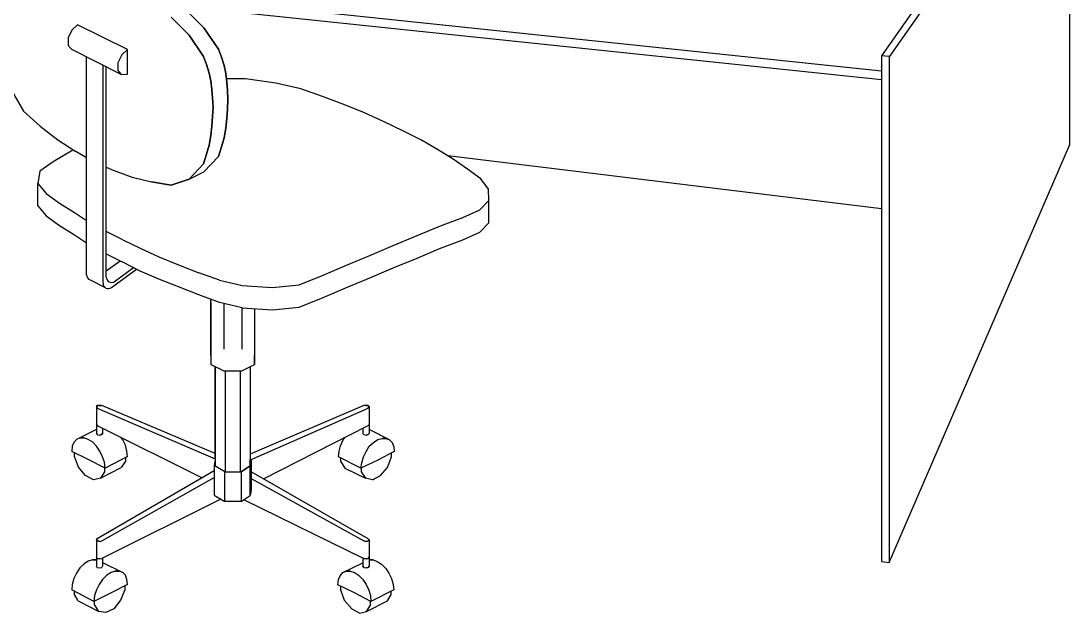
# Model space of a CAD drawing. Header units: millimetres. Extents: x -86 to 11742, y 5229 to 11464.
# Drawn here: x 1265.9 to 1408, y 5605.8 to 5686 of the extents above; entities that cross this region are included whole.
import ezdxf

# ---------------------------------------------------------------- set-up
doc = ezdxf.new("R2010")
doc.units = ezdxf.units.MM
doc.header["$LTSCALE"] = 5
doc.layers.get('0').update_dxf_attribs({"linetype": 'CONTINUOUS'})
doc.layers.add('DESK', color=4, linetype='CONTINUOUS')
doc.layers.add('S-1', color=254, linetype='CONTINUOUS')

msp = doc.modelspace()

# ---------------------------------------------------------------- linework, layer by layer
at = {"color": 11}
for p, q in [((1406.92, 5716.24), (1382.45, 5681.3)), ((1408, 5716.17), (1383.51, 5681.18)), ((1408, 5669.26), (1408, 5716.17)), ((1382.45, 5681.3), (1382.45, 5612.74)), ((1383.51, 5681.18), (1383.51, 5612.6)), ((1383.51, 5612.6), (1408, 5669.26)), ((1382.45, 5660.54), (1323.71, 5667.76)), ((1382.45, 5612.74), (1383.51, 5612.6))]:
    msp.add_line(p, q, dxfattribs=at)
at = {"layer": 'DESK', "color": 11}
for p, q in [((1382.45, 5679.23), (1285.58, 5689.41)), ((1382.45, 5678.03), (1287.58, 5688)), ((1383.51, 5681.19), (1382.45, 5681.3))]:
    msp.add_line(p, q, dxfattribs=at)
at = {"layer": 'S-1', "color": 61}
for p, q in [((1290.69, 5685.09), (1288.25, 5687.54)), ((1288.68, 5684.08), (1286.23, 5686.53)), ((1288.68, 5684.08), (1286.23, 5686.53)), ((1288.68, 5684.08), (1286.23, 5686.53)), ((1292.64, 5682.21), (1290.69, 5685.09)), ((1292.64, 5682.21), (1290.69, 5685.09)), ((1290.69, 5685.09), (1292.64, 5682.21)), ((1290.62, 5681.2), (1288.68, 5684.08)), ((1288.68, 5684.08), (1290.62, 5681.2)), ((1290.62, 5681.2), (1288.68, 5684.08)), ((1293.07, 5681.13), (1292.64, 5682.21)), ((1293.07, 5681.13), (1292.64, 5682.21)), ((1292.64, 5682.21), (1293.07, 5681.13)), ((1291.05, 5680.12), (1290.62, 5681.2)), ((1290.62, 5681.2), (1291.05, 5680.12)), ((1291.05, 5680.12), (1290.62, 5681.2)), ((1291.41, 5678.97), (1291.05, 5680.12)), ((1291.05, 5680.12), (1291.41, 5678.97)), ((1291.41, 5678.97), (1291.05, 5680.12)), ((1293.43, 5679.98), (1293.07, 5681.13)), ((1293.43, 5679.98), (1293.07, 5681.13)), ((1293.07, 5681.13), (1293.43, 5679.98)), ((1293.65, 5678.9), (1293.43, 5679.98)), ((1293.65, 5678.9), (1293.43, 5679.98)), ((1293.43, 5679.98), (1293.65, 5678.9)), ((1291.63, 5677.89), (1291.41, 5678.97)), ((1291.41, 5678.97), (1291.63, 5677.89)), ((1291.63, 5677.89), (1291.41, 5678.97)), ((1293.79, 5677.75), (1293.65, 5678.9)), ((1293.79, 5677.75), (1293.65, 5678.9)), ((1293.65, 5678.9), (1293.79, 5677.75)), ((1291.77, 5676.74), (1291.63, 5677.89)), ((1291.63, 5677.89), (1291.77, 5676.74)), ((1291.77, 5676.74), (1291.63, 5677.89)), ((1296.31, 5678.18), (1293.74, 5678.18)), ((1293.86, 5676.6), (1293.79, 5677.75)), ((1293.86, 5676.6), (1293.79, 5677.75)), ((1293.79, 5677.75), (1293.86, 5676.6)), ((1300.41, 5677.6), (1296.31, 5678.18)), ((1303.8, 5676.81), (1300.41, 5677.6)), ((1264.56, 5676.67), (1266.22, 5673.79)), ((1291.85, 5675.59), (1291.77, 5676.74)), ((1291.77, 5676.74), (1291.85, 5675.59)), ((1291.85, 5675.59), (1291.77, 5676.74)), ((1293.93, 5675.37), (1293.86, 5676.6)), ((1293.93, 5675.37), (1293.86, 5676.6)), ((1293.86, 5676.6), (1293.93, 5675.37)), ((1306.75, 5675.8), (1303.8, 5676.81)), ((1309.63, 5674.72), (1306.75, 5675.8)), ((1291.92, 5674.36), (1291.85, 5675.59)), ((1291.85, 5675.59), (1291.92, 5674.36)), ((1291.92, 5674.36), (1291.85, 5675.59)), ((1291.85, 5673.07), (1291.92, 5674.36)), ((1291.85, 5673.07), (1291.92, 5674.36)), ((1291.92, 5674.36), (1291.85, 5673.07)), ((1291.85, 5673.07), (1291.92, 5674.36)), ((1293.86, 5674.08), (1293.93, 5675.37)), ((1293.86, 5674.08), (1293.93, 5675.37)), ((1293.93, 5675.37), (1293.86, 5674.08)), ((1293.86, 5674.08), (1293.93, 5675.37)), ((1312.44, 5673.57), (1309.63, 5674.72)), ((1266.22, 5673.79), (1268.52, 5671.77)), ((1291.77, 5671.77), (1291.85, 5673.07)), ((1291.85, 5673.07), (1291.77, 5671.77)), ((1291.77, 5671.77), (1291.85, 5673.07)), ((1293.79, 5672.78), (1293.86, 5674.08)), ((1293.79, 5672.78), (1293.86, 5674.08)), ((1293.86, 5674.08), (1293.79, 5672.78)), ((1315.1, 5672.35), (1312.44, 5673.57)), ((1268.52, 5671.77), (1270.9, 5669.9)), ((1291.63, 5670.48), (1291.77, 5671.77)), ((1291.77, 5671.77), (1291.63, 5670.48)), ((1291.63, 5670.48), (1291.77, 5671.77)), ((1293.43, 5670.19), (1293.65, 5671.48)), ((1293.43, 5670.19), (1293.65, 5671.48)), ((1293.65, 5671.48), (1293.43, 5670.19)), ((1293.65, 5671.48), (1293.79, 5672.78)), ((1293.65, 5671.48), (1293.79, 5672.78)), ((1293.79, 5672.78), (1293.65, 5671.48)), ((1317.62, 5671.12), (1315.1, 5672.35)), ((1291.41, 5669.18), (1291.63, 5670.48)), ((1291.63, 5670.48), (1291.41, 5669.18)), ((1291.41, 5669.18), (1291.63, 5670.48)), ((1293.07, 5668.96), (1293.43, 5670.19)), ((1293.07, 5668.96), (1293.43, 5670.19)), ((1293.43, 5670.19), (1293.07, 5668.96)), ((1320.07, 5669.9), (1317.62, 5671.12)), ((1270.9, 5669.9), (1273.34, 5668.32)), ((1291.05, 5667.96), (1291.41, 5669.18)), ((1291.41, 5669.18), (1291.05, 5667.96)), ((1291.05, 5667.96), (1291.41, 5669.18)), ((1292.64, 5667.67), (1293.07, 5668.96)), ((1292.64, 5667.67), (1293.07, 5668.96)), ((1293.07, 5668.96), (1292.64, 5667.67)), ((1322.3, 5668.6), (1320.07, 5669.9)), ((1324.46, 5667.31), (1322.3, 5668.6)), ((1272.91, 5668.53), (1270.25, 5666.95)), ((1274.78, 5667.47), (1273.34, 5668.32)), ((1290.62, 5666.66), (1291.05, 5667.96)), ((1291.05, 5667.96), (1290.62, 5666.66)), ((1290.62, 5666.66), (1291.05, 5667.96)), ((1290.69, 5665.58), (1292.64, 5667.67)), ((1290.69, 5665.58), (1292.64, 5667.67)), ((1292.64, 5667.67), (1290.69, 5665.58)), ((1326.4, 5665.94), (1324.46, 5667.31)), ((1270.25, 5666.95), (1268.45, 5665.65)), ((1278.38, 5665.8), (1280.98, 5664.86)), ((1288.68, 5664.57), (1290.62, 5666.66)), ((1290.62, 5666.66), (1288.68, 5664.57)), ((1288.68, 5664.57), (1290.62, 5666.66)), ((1328.2, 5664.64), (1326.4, 5665.94)), ((1268.45, 5665.65), (1268.16, 5664)), ((1280.98, 5664.86), (1283.57, 5664.21)), ((1286.23, 5663.78), (1288.68, 5664.57)), ((1288.68, 5664.57), (1286.23, 5663.78)), ((1288.68, 5664.57), (1290.69, 5665.58)), ((1329.21, 5663.2), (1328.2, 5664.64)), ((1268.16, 5660.97), (1268.16, 5664)), ((1268.16, 5664), (1269.31, 5662.63)), ((1268.16, 5664), (1269.31, 5662.63)), ((1283.57, 5664.21), (1286.23, 5663.78)), ((1286.23, 5663.78), (1283.57, 5664.21)), ((1329.28, 5661.69), (1329.21, 5663.2)), ((1269.31, 5662.63), (1271.11, 5661.33)), ((1328.06, 5660.4), (1329.28, 5661.69)), ((1329.28, 5658.67), (1329.28, 5661.69)), ((1268.16, 5660.97), (1269.31, 5659.61)), ((1271.11, 5661.33), (1273.13, 5660.04)), ((1273.13, 5660.04), (1274.78, 5658.97)), ((1325.75, 5659.39), (1328.06, 5660.4)), ((1269.31, 5659.61), (1271.11, 5658.31)), ((1322.73, 5658.24), (1325.75, 5659.39)), ((1329.28, 5658.67), (1328.06, 5657.37)), ((1271.11, 5658.31), (1273.13, 5657.01)), ((1279.68, 5656.37), (1277.45, 5657.48)), ((1319.56, 5656.94), (1322.73, 5658.24)), ((1325.75, 5656.37), (1328.06, 5657.37)), ((1273.13, 5657.01), (1274.78, 5655.95)), ((1279.68, 5656.37), (1282.06, 5655.21)), ((1316.32, 5655.57), (1319.56, 5656.94)), ((1322.73, 5655.21), (1325.75, 5656.37)), ((1277.45, 5654.46), (1279.68, 5653.34)), ((1282.06, 5655.21), (1284.58, 5654.06)), ((1313.16, 5654.21), (1316.32, 5655.57)), ((1319.56, 5653.85), (1322.73, 5655.21)), ((1282.06, 5652.12), (1279.68, 5653.34)), ((1284.58, 5654.06), (1287.24, 5652.98)), ((1287.24, 5652.98), (1289.97, 5651.9)), ((1309.99, 5652.91), (1313.16, 5654.21)), ((1316.32, 5652.55), (1319.56, 5653.85)), ((1284.58, 5651.04), (1282.06, 5652.12)), ((1292.78, 5650.89), (1289.97, 5651.9)), ((1303.58, 5650.25), (1306.82, 5651.54)), ((1306.82, 5651.54), (1309.99, 5652.91)), ((1313.16, 5651.18), (1316.32, 5652.55)), ((1287.24, 5649.96), (1284.58, 5651.04)), ((1292.78, 5650.89), (1295.88, 5650.17)), ((1295.88, 5650.17), (1299.98, 5649.89)), ((1299.98, 5649.89), (1303.58, 5650.25)), ((1309.99, 5649.89), (1313.16, 5651.18)), ((1289.97, 5648.88), (1287.24, 5649.96)), ((1292.78, 5647.87), (1289.97, 5648.88)), ((1306.82, 5648.52), (1309.99, 5649.89)), ((1295.88, 5647.15), (1292.78, 5647.87)), ((1303.58, 5647.22), (1306.82, 5648.52)), ((1295.88, 5647.15), (1299.98, 5646.86)), ((1299.98, 5646.86), (1303.58, 5647.22))]:
    msp.add_line(p, q, dxfattribs=at)
at = {"layer": 'S-1', "color": 140}
for p, q in [((1272.77, 5684.8), (1272.27, 5683.72)), ((1273.56, 5685.52), (1272.77, 5684.8)), ((1280.33, 5682.14), (1273.56, 5685.52)), ((1272.27, 5683.72), (1272.27, 5682.71)), ((1272.27, 5682.71), (1272.77, 5682.14)), ((1279.46, 5678.75), (1272.77, 5682.14)), ((1279.54, 5681.42), (1279.03, 5680.34)), ((1280.33, 5682.14), (1279.54, 5681.42)), ((1280.33, 5680.48), (1280.33, 5682.14)), ((1274.78, 5651.61), (1274.78, 5681.12)), ((1277.02, 5650.46), (1277.02, 5679.99)), ((1279.03, 5680.34), (1279.03, 5679.33)), ((1280.33, 5678.83), (1280.33, 5680.48)), ((1280.33, 5678.83), (1280.33, 5680.48)), ((1277.45, 5651.3), (1277.45, 5679.77)), ((1279.03, 5679.33), (1279.46, 5678.75)), ((1279.46, 5678.75), (1280.33, 5678.83)), ((1277.45, 5652.15), (1279.33, 5653.52)), ((1278.16, 5649.88), (1281.57, 5652.37)), ((1278.59, 5650.72), (1281.15, 5652.59)), ((1275.27, 5650.94), (1277.32, 5649.88)), ((1291.63, 5640.67), (1291.63, 5648.28)), ((1291.63, 5647.94), (1291.63, 5639.45)), ((1293.36, 5647.74), (1293.36, 5641.54)), ((1295.81, 5647.17), (1295.81, 5641.54)), ((1297.53, 5647.03), (1297.53, 5639.45)), ((1291.63, 5640.67), (1291.63, 5639.45)), ((1297.53, 5639.45), (1297.53, 5640.67)), ((1291.63, 5639.45), (1293.36, 5638.58)), ((1292.21, 5626.63), (1292.21, 5639.16)), ((1292.21, 5639.16), (1292.21, 5625.69)), ((1295.81, 5638.58), (1297.53, 5639.45)), ((1296.96, 5639.16), (1296.96, 5625.63)), ((1293.36, 5638.58), (1295.81, 5638.58)), ((1293.57, 5638.58), (1293.57, 5624.91)), ((1295.59, 5638.58), (1295.59, 5624.91)), ((1276.22, 5633.9), (1276.15, 5633.76)), ((1276.15, 5633.76), (1276.22, 5633.9)), ((1276.15, 5633.76), (1276.22, 5633.54)), ((1276.15, 5633.76), (1276.15, 5631.31)), ((1276.58, 5633.9), (1276.22, 5633.9)), ((1276.22, 5633.9), (1276.58, 5633.9)), ((1276.22, 5633.54), (1292.21, 5626.64)), ((1276.87, 5633.9), (1276.58, 5633.9)), ((1276.58, 5633.9), (1276.87, 5633.9)), ((1292.21, 5627.37), (1276.87, 5633.9)), ((1312.36, 5633.9), (1296.96, 5627.31)), ((1297.01, 5626.54), (1312.94, 5633.54)), ((1312.65, 5633.9), (1312.36, 5633.9)), ((1312.94, 5633.9), (1312.65, 5633.9)), ((1312.65, 5633.9), (1312.94, 5633.9)), ((1313.08, 5633.76), (1312.94, 5633.9)), ((1312.94, 5633.9), (1313.08, 5633.76)), ((1312.94, 5633.54), (1313.08, 5633.76)), ((1313.08, 5633.76), (1312.94, 5633.54)), ((1313.08, 5633.76), (1313.08, 5631.31)), ((1276.15, 5630.63), (1273.42, 5629.3)), ((1276.15, 5631.31), (1276.22, 5631.17)), ((1276.15, 5631.31), (1276.22, 5631.17)), ((1276.15, 5631.31), (1276.15, 5630.09)), ((1276.22, 5631.17), (1290.46, 5624.08)), ((1276.94, 5630.81), (1276.94, 5630.09)), ((1298.73, 5623.97), (1312.94, 5631.17)), ((1312.22, 5630.8), (1312.22, 5630.09)), ((1312.94, 5631.17), (1313.08, 5631.31)), ((1313.08, 5631.31), (1312.94, 5631.17)), ((1312.94, 5631.17), (1313.08, 5631.31)), ((1313.08, 5631.31), (1313.08, 5630.09)), ((1315.82, 5629.23), (1313.08, 5630.62)), ((1273.06, 5628.87), (1272.84, 5628.36)), ((1273.42, 5629.3), (1273.06, 5628.87)), ((1273.92, 5629.51), (1273.42, 5629.3)), ((1274.42, 5629.51), (1273.92, 5629.51)), ((1273.92, 5629.51), (1274.42, 5629.51)), ((1275, 5629.3), (1274.42, 5629.51)), ((1275.65, 5628.94), (1275, 5629.3)), ((1276.15, 5628.36), (1275.65, 5628.94)), ((1276.15, 5630.09), (1276.22, 5629.95)), ((1276.22, 5629.95), (1276.58, 5629.87)), ((1276.58, 5629.87), (1276.87, 5629.95)), ((1276.87, 5629.95), (1276.58, 5629.87)), ((1276.87, 5629.95), (1276.94, 5630.09)), ((1276.94, 5630.09), (1276.87, 5629.95)), ((1279.68, 5629.23), (1279.46, 5629.56)), ((1280.04, 5628.51), (1279.68, 5629.23)), ((1309.2, 5628.43), (1309.56, 5629.23)), ((1309.56, 5629.23), (1309.79, 5629.57)), ((1312.22, 5630.09), (1312.36, 5629.95)), ((1312.36, 5629.95), (1312.22, 5630.09)), ((1312.36, 5629.95), (1312.65, 5629.87)), ((1312.65, 5629.87), (1312.94, 5629.95)), ((1312.94, 5629.95), (1312.65, 5629.87)), ((1312.94, 5629.95), (1313.08, 5630.09)), ((1313.08, 5630.09), (1312.94, 5629.95)), ((1313.08, 5628.36), (1313.66, 5628.87)), ((1313.66, 5628.87), (1314.24, 5629.3)), ((1314.24, 5629.3), (1314.81, 5629.44)), ((1314.81, 5629.44), (1315.32, 5629.44)), ((1315.32, 5629.44), (1314.81, 5629.44)), ((1315.32, 5629.44), (1315.82, 5629.23)), ((1315.82, 5629.23), (1316.18, 5628.87)), ((1316.18, 5628.87), (1316.4, 5628.29)), ((1272.84, 5628.36), (1272.77, 5627.64)), ((1275, 5626.56), (1272.77, 5627.64)), ((1273.13, 5626.99), (1273.13, 5627.47)), ((1276.58, 5627.71), (1276.15, 5628.36)), ((1276.94, 5626.92), (1276.58, 5627.71)), ((1280.26, 5627.71), (1280.04, 5628.51)), ((1280.33, 5626.99), (1280.26, 5627.71)), ((1308.91, 5626.92), (1308.98, 5627.71)), ((1308.98, 5627.71), (1309.2, 5628.43)), ((1312.29, 5626.92), (1312.65, 5627.64)), ((1312.65, 5627.64), (1313.08, 5628.36)), ((1316.47, 5627.64), (1314.24, 5626.49)), ((1316.11, 5626.92), (1316.11, 5627.46)), ((1316.4, 5628.29), (1316.47, 5627.64)), ((1277.3, 5625.41), (1275, 5626.56)), ((1277.23, 5626.2), (1276.94, 5626.92)), ((1277.3, 5625.41), (1277.23, 5626.2)), ((1280.33, 5626.99), (1277.3, 5625.41)), ((1292.21, 5626.56), (1292.06, 5625.77)), ((1292.21, 5626.63), (1292.21, 5625.68)), ((1296.96, 5625.63), (1296.96, 5626.63)), ((1296.96, 5626.56), (1297.1, 5626.49)), ((1296.96, 5625.7), (1297.1, 5626.49)), ((1297.1, 5626.49), (1297.1, 5622.46)), ((1297.1, 5626.49), (1297.1, 5622.46)), ((1297.1, 5626.49), (1297.1, 5622.46)), ((1311.93, 5625.41), (1308.91, 5626.92)), ((1309.2, 5626.78), (1309.2, 5626.35)), ((1314.24, 5626.49), (1311.93, 5625.41)), ((1311.93, 5625.41), (1312.08, 5626.13)), ((1312.08, 5626.13), (1312.29, 5626.92)), ((1292.06, 5625.02), (1276.22, 5615.83)), ((1292.06, 5625.77), (1292.06, 5621.74)), ((1292.06, 5625.77), (1292.06, 5621.74)), ((1292.06, 5625.77), (1292.06, 5621.74)), ((1293.52, 5624.91), (1292.06, 5625.77)), ((1293.52, 5624.91), (1292.06, 5625.77)), ((1293.52, 5620.87), (1293.52, 5624.91)), ((1293.52, 5620.87), (1293.52, 5624.91)), ((1293.52, 5620.87), (1293.52, 5624.91)), ((1293.52, 5624.91), (1295.72, 5624.91)), ((1295.72, 5624.91), (1296.96, 5625.7)), ((1296.96, 5625.7), (1295.72, 5624.91)), ((1295.72, 5624.91), (1295.72, 5620.88)), ((1295.72, 5624.91), (1295.72, 5620.88)), ((1295.72, 5624.91), (1295.72, 5620.88)), ((1296.96, 5621.67), (1296.96, 5625.7)), ((1296.96, 5621.67), (1296.96, 5625.7)), ((1296.96, 5621.67), (1296.96, 5625.7)), ((1312.94, 5615.83), (1297.1, 5624.91)), ((1276.87, 5615.55), (1292.06, 5624.14)), ((1297.1, 5624), (1312.36, 5615.55)), ((1297.1, 5624), (1312.36, 5615.55)), ((1292.06, 5621.74), (1293.52, 5620.87)), ((1292.06, 5621.74), (1293.52, 5620.87)), ((1295.72, 5620.88), (1296.96, 5621.67)), ((1295.72, 5620.88), (1296.96, 5621.67)), ((1297.1, 5622.46), (1296.96, 5621.67)), ((1292.95, 5621.21), (1276.87, 5613.17)), ((1295.72, 5620.88), (1293.52, 5620.87)), ((1296.11, 5621.12), (1312.36, 5613.17)), ((1276.22, 5615.83), (1276.15, 5615.69)), ((1276.15, 5615.69), (1276.22, 5615.83)), ((1276.15, 5615.69), (1276.15, 5613.32)), ((1276.15, 5615.69), (1276.22, 5615.55)), ((1276.22, 5615.55), (1276.15, 5615.69)), ((1276.22, 5615.55), (1276.58, 5615.47)), ((1276.58, 5615.47), (1276.22, 5615.55)), ((1276.58, 5615.47), (1276.87, 5615.55)), ((1312.36, 5615.55), (1312.65, 5615.47)), ((1312.65, 5615.47), (1312.36, 5615.55)), ((1312.65, 5615.47), (1312.94, 5615.55)), ((1312.94, 5615.55), (1312.65, 5615.47)), ((1313.08, 5615.69), (1312.94, 5615.83)), ((1312.94, 5615.55), (1313.08, 5615.69)), ((1313.08, 5615.69), (1312.94, 5615.55)), ((1313.08, 5615.69), (1313.08, 5613.32)), ((1276.15, 5613.32), (1276.22, 5613.17)), ((1276.22, 5613.17), (1276.15, 5613.32)), ((1276.15, 5613.32), (1276.22, 5613.17)), ((1276.15, 5613.32), (1276.15, 5612.09)), ((1276.22, 5613.17), (1276.58, 5613.1)), ((1276.58, 5613.1), (1276.22, 5613.17)), ((1276.22, 5613.17), (1276.58, 5613.1)), ((1276.58, 5613.1), (1276.87, 5613.17)), ((1276.58, 5613.1), (1276.87, 5613.17)), ((1276.94, 5613.21), (1276.94, 5612.09)), ((1312.22, 5613.24), (1312.22, 5612.09)), ((1312.36, 5613.17), (1312.65, 5613.1)), ((1312.65, 5613.1), (1312.36, 5613.17)), ((1312.36, 5613.17), (1312.65, 5613.1)), ((1312.65, 5613.1), (1312.94, 5613.17)), ((1312.94, 5613.17), (1312.65, 5613.1)), ((1312.65, 5613.1), (1312.94, 5613.17)), ((1312.94, 5613.17), (1313.08, 5613.32)), ((1313.08, 5613.32), (1312.94, 5613.17)), ((1312.94, 5613.17), (1313.08, 5613.32)), ((1313.08, 5613.32), (1313.08, 5612.09)), ((1273.85, 5611.88), (1273.42, 5611.16)), ((1274.42, 5612.38), (1273.85, 5611.88)), ((1275, 5612.81), (1274.42, 5612.38)), ((1275.58, 5612.96), (1275, 5612.81)), ((1276.08, 5612.96), (1275.58, 5612.96)), ((1275.58, 5612.96), (1276.08, 5612.96)), ((1276.15, 5612.93), (1276.08, 5612.96)), ((1276.08, 5612.96), (1276.15, 5612.93)), ((1276.15, 5612.09), (1276.22, 5611.95)), ((1276.22, 5611.95), (1276.15, 5612.09)), ((1276.22, 5611.95), (1276.58, 5611.88)), ((1276.58, 5611.88), (1276.87, 5611.95)), ((1276.94, 5612.09), (1276.87, 5611.95)), ((1276.94, 5612.63), (1279.68, 5611.23)), ((1309.48, 5611.23), (1312.22, 5612.56)), ((1312.22, 5612.09), (1312.36, 5611.95)), ((1312.36, 5611.95), (1312.22, 5612.09)), ((1312.36, 5611.95), (1312.65, 5611.88)), ((1312.65, 5611.88), (1312.94, 5611.95)), ((1312.94, 5611.95), (1312.65, 5611.88)), ((1312.94, 5611.95), (1313.08, 5612.09)), ((1313.08, 5612.09), (1312.94, 5611.95)), ((1313.08, 5612.96), (1313.59, 5612.96)), ((1313.59, 5612.96), (1313.08, 5612.96)), ((1313.59, 5612.96), (1314.16, 5612.74)), ((1314.16, 5612.74), (1314.74, 5612.38)), ((1314.74, 5612.38), (1315.32, 5611.8)), ((1315.32, 5611.8), (1315.75, 5611.16)), ((1273.06, 5610.44), (1272.84, 5609.64)), ((1273.42, 5611.16), (1273.06, 5610.44)), ((1276.94, 5610.29), (1276.51, 5609.64)), ((1277.52, 5610.87), (1276.94, 5610.29)), ((1278.1, 5611.23), (1277.52, 5610.87)), ((1278.67, 5611.44), (1278.1, 5611.23)), ((1279.18, 5611.44), (1278.67, 5611.44)), ((1278.67, 5611.44), (1279.18, 5611.44)), ((1279.68, 5611.23), (1279.18, 5611.44)), ((1280.04, 5610.87), (1279.68, 5611.23)), ((1280.26, 5610.29), (1280.04, 5610.87)), ((1280.33, 5609.64), (1280.26, 5610.29)), ((1308.84, 5609.57), (1308.91, 5610.29)), ((1308.91, 5610.29), (1309.12, 5610.8)), ((1309.12, 5610.8), (1309.48, 5611.23)), ((1309.48, 5611.23), (1309.99, 5611.44)), ((1309.99, 5611.44), (1310.49, 5611.44)), ((1310.49, 5611.44), (1309.99, 5611.44)), ((1310.49, 5611.44), (1311.07, 5611.23)), ((1311.07, 5611.23), (1311.64, 5610.87)), ((1311.64, 5610.87), (1312.22, 5610.29)), ((1312.22, 5610.29), (1312.65, 5609.64)), ((1315.75, 5611.16), (1316.11, 5610.44)), ((1316.11, 5610.44), (1316.32, 5609.64)), ((1272.84, 5609.64), (1272.77, 5608.92)), ((1275.79, 5607.34), (1272.77, 5608.92)), ((1276.15, 5608.92), (1275.86, 5608.13)), ((1276.51, 5609.64), (1276.15, 5608.92)), ((1280.33, 5609.64), (1278.1, 5608.49)), ((1279.97, 5609.46), (1279.97, 5608.92)), ((1311.07, 5608.49), (1308.84, 5609.57)), ((1309.2, 5609.4), (1309.2, 5608.92)), ((1312.65, 5609.64), (1313.01, 5608.85)), ((1316.4, 5608.92), (1313.3, 5607.34)), ((1273.13, 5608.28), (1273.13, 5608.74)), ((1278.1, 5608.49), (1275.79, 5607.34)), ((1275.86, 5608.13), (1275.79, 5607.34)), ((1313.3, 5607.34), (1311.07, 5608.49)), ((1313.01, 5608.85), (1313.23, 5608.13)), ((1313.23, 5608.13), (1313.3, 5607.34)), ((1275.86, 5606.91), (1275.86, 5607.38))]:
    msp.add_line(p, q, dxfattribs=at)
at = {"layer": 'S-1', "color": 5}
for p, q in [((1277.45, 5666.19), (1278.38, 5665.8)), ((1273.7, 5625.55), (1273.13, 5626.99)), ((1280.04, 5626.35), (1279.46, 5625.48)), ((1280.04, 5626.84), (1280.04, 5626.35)), ((1309.2, 5626.35), (1309.77, 5625.41)), ((1315.53, 5625.48), (1316.11, 5626.92)), ((1274.64, 5624.4), (1273.7, 5625.55)), ((1276.66, 5624.04), (1279.46, 5625.48)), ((1277.23, 5624.91), (1276.66, 5624.04)), ((1277.23, 5625.45), (1277.23, 5624.91)), ((1309.77, 5625.41), (1312.58, 5624.04)), ((1312, 5625.44), (1312, 5624.91)), ((1312, 5624.91), (1312.58, 5624.04)), ((1314.6, 5624.4), (1315.53, 5625.48)), ((1275.72, 5623.83), (1274.64, 5624.4)), ((1276.66, 5624.04), (1275.72, 5623.83)), ((1313.52, 5623.83), (1312.58, 5624.04)), ((1313.52, 5623.83), (1314.6, 5624.4)), ((1279.97, 5608.92), (1279.39, 5607.48)), ((1309.2, 5608.92), (1309.7, 5607.48)), ((1316.32, 5609.64), (1316.4, 5608.92)), ((1273.63, 5607.41), (1273.13, 5608.28)), ((1279.39, 5607.48), (1278.46, 5606.33)), ((1309.7, 5607.48), (1310.71, 5606.33)), ((1315.53, 5607.41), (1316.04, 5608.28)), ((1316.04, 5608.28), (1316.04, 5608.74)), ((1273.63, 5607.41), (1276.44, 5605.97)), ((1276.44, 5605.97), (1275.86, 5606.91)), ((1278.46, 5606.33), (1277.38, 5605.83)), ((1310.71, 5606.33), (1311.79, 5605.76)), ((1312.72, 5605.97), (1315.53, 5607.41)), ((1312.72, 5605.97), (1313.23, 5606.84)), ((1313.23, 5606.84), (1313.23, 5607.38)), ((1277.38, 5605.83), (1276.44, 5605.97)), ((1311.79, 5605.76), (1312.72, 5605.97))]:
    msp.add_line(p, q, dxfattribs=at)
at = {"layer": 'S-1', "color": 140}
for centre, end in [((1275.5, 5651.61), 250.6734), ((1277.74, 5650.46), 306.1468), ((1278.17, 5651.3), 306.1468)]:
    msp.add_arc(centre, 0.72, 180, end, dxfattribs=at)

doc.saveas('drawing.dxf')
